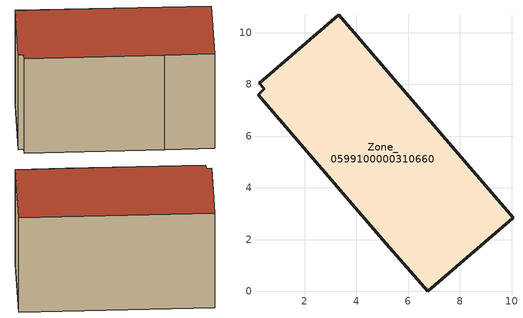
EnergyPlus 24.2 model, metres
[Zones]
Zone_0599100000310660
 floor ground (C_G): 0.24,8.04 3.32,10.7 10.05,2.84 6.76,0 5.02,2 0.19,7.61 0.43,7.83 z0
 wall outside (C_F): 6.76,0 10.05,2.84 3.32,10.7 0.24,8.04 0.43,7.83 0.19,7.61 5.02,2 6.76,0 z0:6.11
 roof outside (C_R): 3.32,10.7 0.24,8.04 0.43,7.83 0.19,7.61 5.02,2 6.76,0 10.05,2.84 z6.11
[BUILDING]
Pand.0599100000310660: North Axis=0; Terrain=City; Loads Convergence Tolerance Value=0.04; Temperature Convergence Tolerance Value=0.4; Solar Distribution=FullExterior; Maximum Number of Warmup Days=25; Minimum Number of Warmup Days=1
[Site:Location]
Rotterdam.The.Hague.AP_ZH_NLD Design_Conditions: Latitude=51.96; Longitude=4.45; Time Zone=1; Elevation=-4.5
[SITE:GROUNDTEMPERATURE:BUILDINGSURFACE]
18, 18, 18, 18, 18, 18, 18, 18, 18, 18, 18, 18
[MATERIAL] Thermal Absorptance=0.9; Solar Absorptance=0.7; Visible Absorptance=0.7
Name | Roughness | Thickness | Conductivity | Density | Specific Heat
G.TI.1946 | MediumSmooth | 0.15 | 1 | 540 | 1210
F.TI.1946 | Rough | 0.3 | 0.857143 | 1920 | 840
R.TI.1946 | MediumRough | 0.2 | 0.1 | 1500 | 1000
[CONSTRUCTION]
C_G: G.TI.1946
C_F: F.TI.1946
C_R: R.TI.1946
[ZONE]
Zone_0599100000310660: Type=1; Multiplier=1; Ceiling Height=Autocalculate; Volume=Autocalculate; Floor Area=autocalculate; Part of Total Floor Area=Yes
[ZONEINFILTRATION:DESIGNFLOWRATE]
Infil_Zone_0599100000310660: Zone or ZoneList or Space or SpaceList=Zone_0599100000310660; Schedule=AlwaysOn; Design Flow Rate Calculation Method=Flow/Area; Flow Rate per Floor Area=0.003; Constant Term Coefficient=1; Temperature Term Coefficient=0; Velocity Term Coefficient=0; Velocity Squared Term Coefficient=0
[HVACTEMPLATE:ZONE:IDEALLOADSAIRSYSTEM]
Zone_0599100000310660: Maximum Heating Supply Air Temperature=50; Minimum Cooling Supply Air Temperature=13; Maximum Heating Supply Air Humidity Ratio=0.0156; Minimum Cooling Supply Air Humidity Ratio=0.0077; Heating Limit=NoLimit; Cooling Limit=NoLimit; Dehumidification Control Type=ConstantSensibleHeatRatio; Cooling Sensible Heat Ratio=0.7; Dehumidification Setpoint=60; Humidification Control Type=None; Humidification Setpoint=30; Outdoor Air Method=None; Outdoor Air Flow Rate per Person=0.00944; Outdoor Air Flow Rate per Zone Floor Area=0; Outdoor Air Flow Rate per Zone=0; Demand Controlled Ventilation Type=None; Outdoor Air Economizer Type=NoEconomizer; Heat Recovery Type=None; Sensible Heat Recovery Effectiveness=0.7; Latent Heat Recovery Effectiveness=0.65
[ZONECONTROL:THERMOSTAT]
ThermostatControl_Zone_0599100000310660: Zone or ZoneList=Zone_0599100000310660; Control Type Schedule=DualSetpointControlType; Control 1=Thermostat_Zone_0599100000310660; Temperature Difference Between Cutout And Setpoint=0
[THERMOSTATSETPOINT:DUALSETPOINT]
Thermostat_Zone_0599100000310660: Heating Setpoint Temperature Schedule=HeatingSetpoint_Zone_0599100000310660; Cooling Setpoint Temperature Schedule=CoolingSetpoint_Zone_0599100000310660
[SCHEDULE:COMPACT]
HeatingSetpoint_Zone_0599100000310660: Through: 12/31, For: AllDays, Until: 24:00, 21
CoolingSetpoint_Zone_0599100000310660: Through: 12/31, For: AllDays, Until: 24:00, 24
DualSetpointControlType: Through: 12/31, For: AllDays, Until: 24:00, 4
AlwaysOn: Through: 12/31, For: AllDays, Until: 24:00, 1
